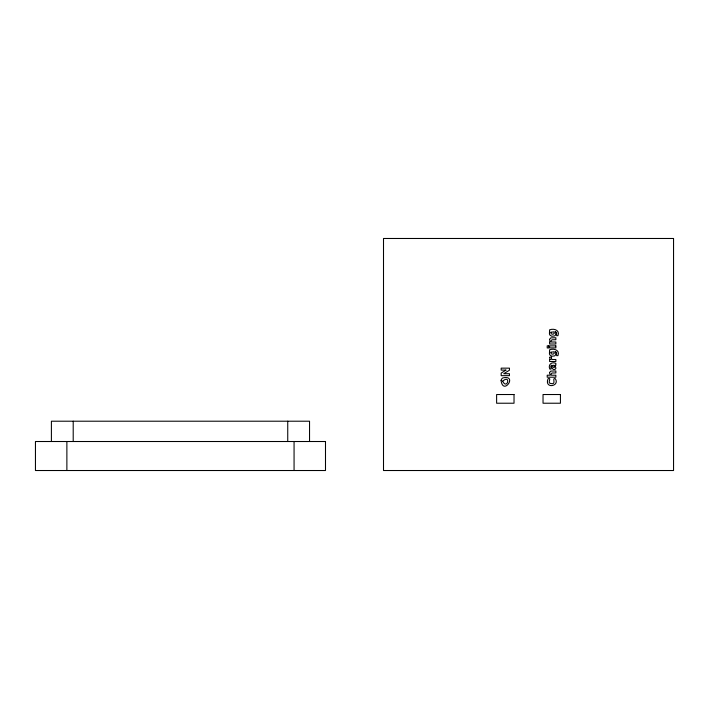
<?xml version="1.0" encoding="UTF-8"?>
<svg xmlns="http://www.w3.org/2000/svg" width="709" height="709" viewBox="0 0 709 709"><rect width="100%" height="100%" fill="white"/><g stroke="black" fill="none" stroke-linecap="round" stroke-linejoin="round"><path stroke-width="1.06" d="M551.726 365.321L551.292 365.427C549.635 366.571 552.834 369.93 549.75 369.034C547.951 364.878 551.398 361.368 555.856 363.345L555.856 365.33L555.2 365.33L555.891 368.308A2.038 2.038 0 0 1 555.182 369.238C552.754 370.701 551.398 367.271 551.762 365.321M555.244 331.839C558.479 331.564 554.615 336.872 557.939 335.676C560.145 330.261 554.021 328.134 549.617 329.836L549.448 333.522A2.907 2.907 0 0 0 549.927 335.109L551.859 336.288L554.535 335.942A2.224 2.224 0 0 0 555.572 334.772L555.767 333.611A2.65 2.65 0 0 0 555.395 332.22L555.129 331.839M555.244 351.788C558.479 351.522 554.615 356.831 557.939 355.634C560.145 350.219 554.021 348.084 549.617 349.785L549.448 353.472A2.907 2.907 0 0 0 549.927 355.058L551.859 356.246L554.535 355.9A2.224 2.224 0 0 0 555.572 354.73L555.767 353.569A2.65 2.65 0 0 0 555.395 352.169L555.129 351.788M309.541 441.512L309.541 421.208L51.402 421.208L51.402 441.512M294.067 441.512L294.067 470.519M287.739 421.208L287.739 441.512M73.204 421.208L73.204 441.512M66.876 441.512L66.876 470.519M551.46 357.575L551.682 359.507L555.856 359.507L555.856 361.51L549.617 361.51L549.617 359.507L550.538 359.507L549.785 358.355A2.552 2.552 0 0 1 549.599 357.221L551.522 356.99L551.46 357.575M547.481 380.653C546.107 388.966 560.039 385.785 555.307 378.677C551.54 377.348 556.804 384.996 551.053 383.56C546.471 383.285 552.4 377.33 548.11 378.677L547.481 380.653M501.086 380.618C503.213 395.985 518.164 374.405 502.805 377.932A3.66 3.66 0 0 0 501.298 379.785L501.086 380.618M549.484 339.407L550.308 342.004L549.617 342.004L549.617 344.007L555.856 344.007L555.856 342.004L551.434 342.004L551.061 340.843L552.01 339.788L555.856 339.744L555.856 337.741L550.769 337.883L549.484 339.407M549.484 372.624L550.308 375.212L547.215 375.212L547.215 377.215L555.856 377.215L555.856 375.212L551.434 375.212L551.061 374.051L552.01 372.996L555.856 372.961L555.856 370.949L550.769 371.091L549.484 372.624M550.946 332.264C550.131 335.233 555.891 334.648 553.889 331.839L550.946 332.264M550.946 352.213C550.131 355.182 555.891 354.606 553.889 351.788L550.946 352.213M554.668 366.482C554.562 368.707 552.222 366.801 552.931 365.33L554.225 365.33L554.668 366.482M502.61 381.167C507.36 390.358 511.198 373.989 502.61 381.167M505.925 370.098L501.183 373.12L501.183 375.664L509.461 375.664L509.461 373.714L503.78 373.714L509.461 370.204L509.461 368.148L501.183 368.148L501.183 370.098L505.925 370.098M673.55 238.481L383.507 238.481L383.507 470.519L673.55 470.519L673.55 238.481M548.731 345.832L547.215 345.832L547.215 347.951L548.731 347.951L548.731 345.832M555.856 345.895L549.617 345.895L549.617 347.897L555.856 347.897L555.856 345.895M514.025 394.523L496.619 394.523L496.619 403.226L514.025 403.226L514.025 394.523M560.429 394.523L543.032 394.523L543.032 403.226L560.429 403.226L560.429 394.523M325.493 441.512L35.45 441.512L35.45 470.519L325.493 470.519L325.493 441.512"/></g></svg>
